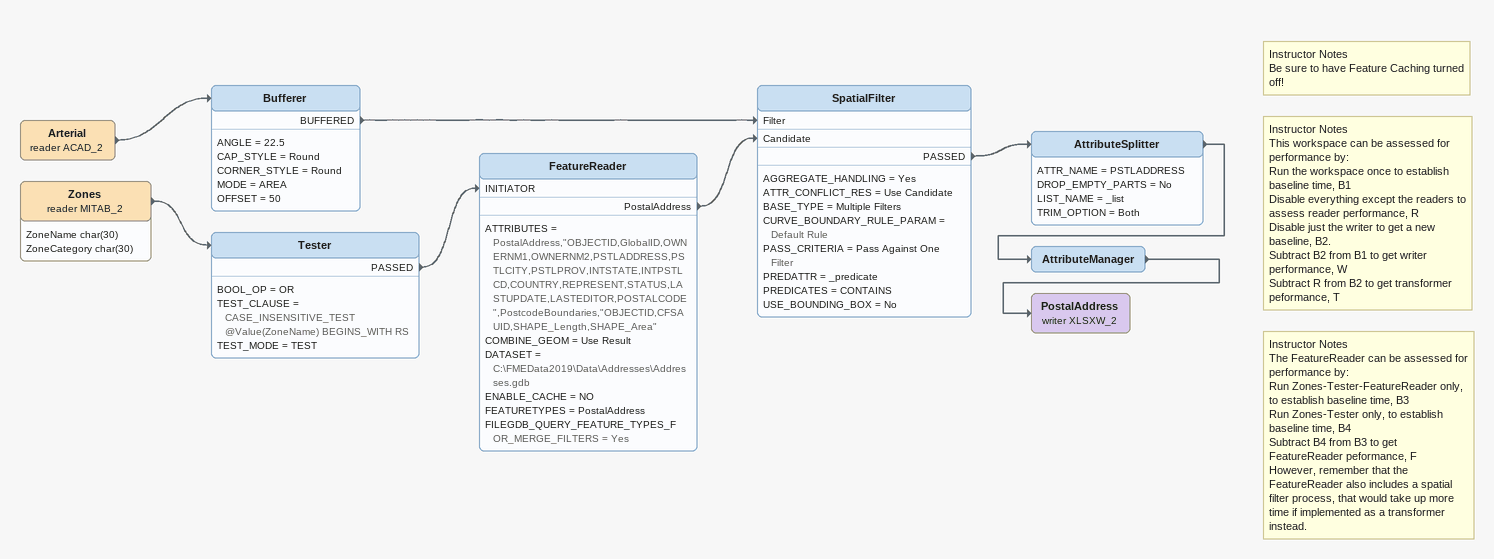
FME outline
Arterial (reader ACAD_2)
    -> Bufferer
Bufferer
    ANGLE = 22.5
    CAP_STYLE = Round
    CORNER_STYLE = Round
    MODE = AREA
    OFFSET = 50
    BUFFERED -> SpatialFilter [Filter]
Zones (reader MITAB_2)
    attributes: ZoneName char(30), ZoneCategory char(30)
    -> Tester
Tester
    BOOL_OP = OR
    TEST_CLAUSE = CASE_INSENSITIVE_TEST @Value(ZoneName) BEGINS_WITH RS
    TEST_MODE = TEST
    PASSED -> FeatureReader [INITIATOR]
FeatureReader
    ATTRIBUTES = PostalAddress,"OBJECTID,GlobalID,OWNERNM1,OWNERNM2,PSTLADDRESS,PSTLCITY,PSTLPROV,INTSTATE,INTPSTLCD,COUNTRY,REPRESENT,STATUS,LASTUPDATE,LASTEDITOR,POSTALCODE",PostcodeBoundaries,"OBJECTID,CFSAUID,SHAPE_Length,SHAPE_Area"
    COMBINE_GEOM = Use Result
    DATASET = C:\FMEData2019\Data\Addresses\Addresses.gdb
    ENABLE_CACHE = NO
    FEATURETYPES = PostalAddress
    FILEGDB_QUERY_FEATURE_TYPES_FOR_MERGE_FILTERS = Yes
    PostalAddress -> SpatialFilter [Candidate]
SpatialFilter
    AGGREGATE_HANDLING = Yes
    ATTR_CONFLICT_RES = Use Candidate
    BASE_TYPE = Multiple Filters
    CURVE_BOUNDARY_RULE_PARAM = Default Rule
    PASS_CRITERIA = Pass Against One Filter
    PREDATTR = _predicate
    PREDICATES = CONTAINS
    USE_BOUNDING_BOX = No
    PASSED -> AttributeSplitter
Note: Instructor Notes / Be sure to have Feature Caching turned off!
Note: Instructor Notes / This workspace can be assessed for performance by: / Run the workspace once to establish baseline time, B1 / Disable everything except the readers to assess reader performance, R / Disable just the writer to get a new baseline, B2. / Subtract B2 from B1 to get writer performance, W / Subtract R from B2 to get transformer peformance, T
AttributeSplitter
    ATTR_NAME = PSTLADDRESS
    DROP_EMPTY_PARTS = No
    LIST_NAME = _list
    TRIM_OPTION = Both
    -> AttributeManager
Note: Instructor Notes / The FeatureReader can be assessed for performance by: / Run Zones-Tester-FeatureReader only, to establish baseline time, B3 / Run Zones-Tester only, to establish baseline time, B4 / Subtract B4 from B3 to get FeatureReader peformance, F / However, remember that the FeatureReader also includes a spatial filter process, that would take up more time if implemented as a transformer instead.
AttributeManager
    -> PostalAddress (writer XLSXW_2)
PostalAddress (writer XLSXW_2)
